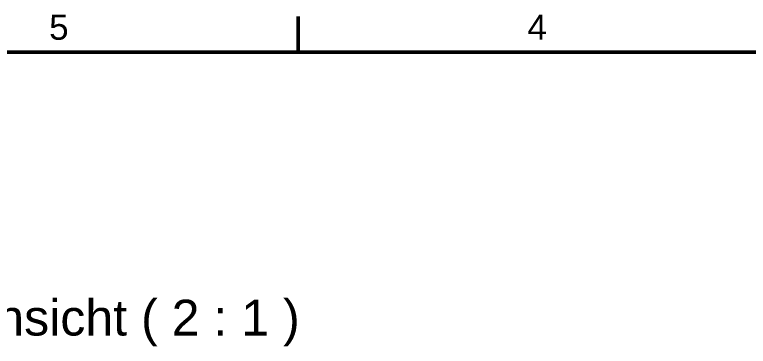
# Model space of a CAD drawing. Header units: inches. Extents: x 0.8 to 17.2, y 0.6 to 12.1.
# Drawn here: x 4.828 to 8.854, y 10.183 to 12.004 of the extents above; entities that cross this region are included whole.
import ezdxf
from ezdxf.enums import TextEntityAlignment as Align

# ---------------------------------------------------------------- set-up
doc = ezdxf.new("R2010")
doc.units = ezdxf.units.IN
doc.header["$MEASUREMENT"] = 0
doc.layers.add('RAHMEN', color=7, linetype='Continuous', lineweight=50)
doc.layers.add('TEXT', color=7, linetype='Continuous', lineweight=18)
doc.styles.add('ISO_14', font='arial.ttf')
doc.styles.add('ISO_20', font='arial.ttf')

msp = doc.modelspace()

# ---------------------------------------------------------------- linework, layer by layer
at = {"layer": 'RAHMEN'}
for p, q in [((6.3832, 11.79724), (6.3832, 11.99409)), ((16.88189, 11.79724), (1.13386, 11.79724))]:
    msp.add_line(p, q, dxfattribs=at)

# ---------------------------------------------------------------- texts
at = {"layer": 'RAHMEN', "style": 'ISO_14'}
for s, p in [('5', (5.07087, 11.93504)), ('4', (7.69554, 11.93504))]:
    msp.add_text(s, height=0.1378, dxfattribs=at).set_placement(p, align=Align.MIDDLE_CENTER)
at = {"layer": 'TEXT', "style": 'ISO_20'}
msp.add_text('Vorderansicht ( 2 : 1 )', height=0.1968504, dxfattribs=at).set_placement((5.07087, 10.34055), align=Align.MIDDLE_CENTER)

doc.saveas('drawing.dxf')
